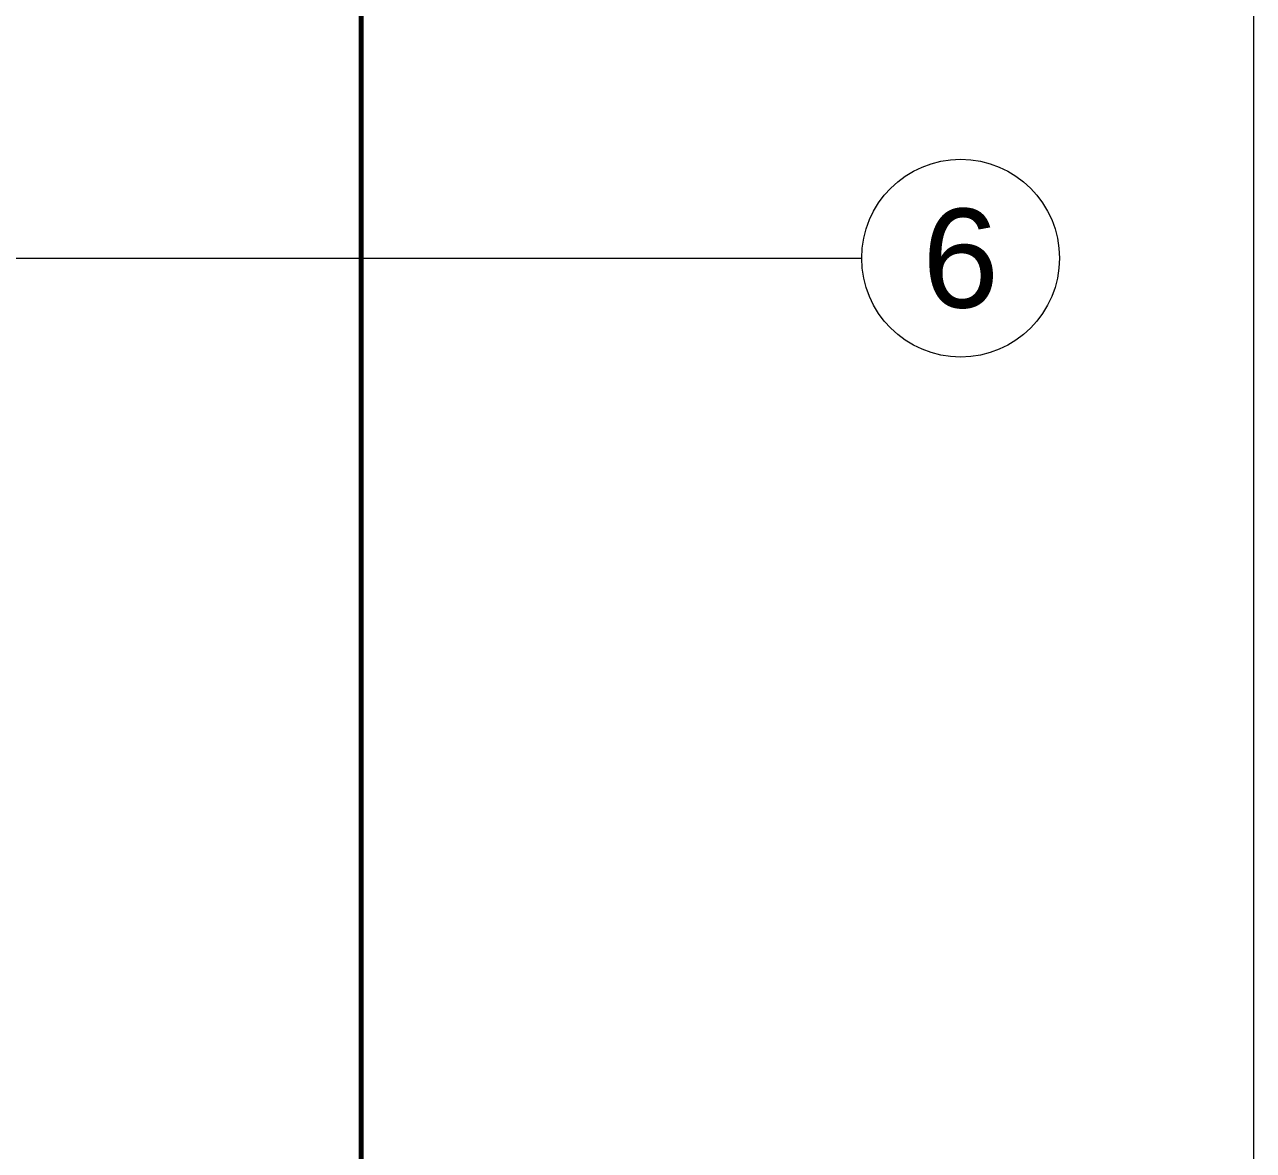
# Model space of a CAD drawing. Extents: x -2365 to 41970, y -230 to 8114.
# Drawn here: x 6206.5 to 6455.1, y 2972 to 3199.7 of the extents above; entities that cross this region are included whole.
import ezdxf
from ezdxf.enums import TextEntityAlignment as Align

# ---------------------------------------------------------------- set-up
doc = ezdxf.new("R2010")
doc.units = 0
doc.header["$LTSCALE"] = 25
doc.linetypes.add('HIDDEN2', pattern=[4.7625, 3.175, -1.5875])
doc.layers.get('0').update_dxf_attribs({"color": 9, "lineweight": 9})
for name, color, linetype, lineweight in [('21', 9, 'Continuous', 9), ('24', 9, 'Continuous', 9), ('40A', 9, 'Continuous', 9)]:
    doc.layers.add(name, color=color, linetype=linetype, lineweight=lineweight)
doc.styles.add('Arial', font='arial.ttf', dxfattribs={"height": 2.5})

# ---------------------------------------------------------------- blocks, each defined once
blk = doc.blocks.new('0_aks')
at = {"linetype": 'Continuous'}
blk.add_circle((0, 0), 2, dxfattribs=at)
at = {"style": 'Arial'}
blk.add_attdef('AKS', text='', height=2, dxfattribs=at).set_placement((0, 0), align=Align.MIDDLE_CENTER)
blk = doc.blocks.new('p-aks_vw')
at = {"layer": '24', "ltscale": 2}
blk.add_lwpolyline([(5680, 2840), (5975, 2840)], dxfattribs=at)
at = {"layer": '24', "xscale": 10, "yscale": 10, "zscale": 10}
blk.add_blockref('0_aks', (5995, 2840), dxfattribs=at).add_auto_attribs({'AKS': '6'})

msp = doc.modelspace()

# ---------------------------------------------------------------- linework, layer by layer
at = {"layer": '21', "linetype": 'HIDDEN2', "ltscale": 0.1, "const_width": 1}
msp.add_lwpolyline([(5750.84, 2392.59), (6274.63, 2392.59), (6274.63, 3241.21), (5750.84, 3241.21)], close=True, dxfattribs=at)
at = {"layer": '40A'}
msp.add_lwpolyline([(80, 4190), (6455.06, 4190), (6455.06, 15), (80, 15)], close=True, dxfattribs=at)

# ---------------------------------------------------------------- block references
at = {"layer": '24'}
msp.add_blockref('p-aks_vw', (400.84, 312.5), dxfattribs=at)

doc.saveas('drawing.dxf')
